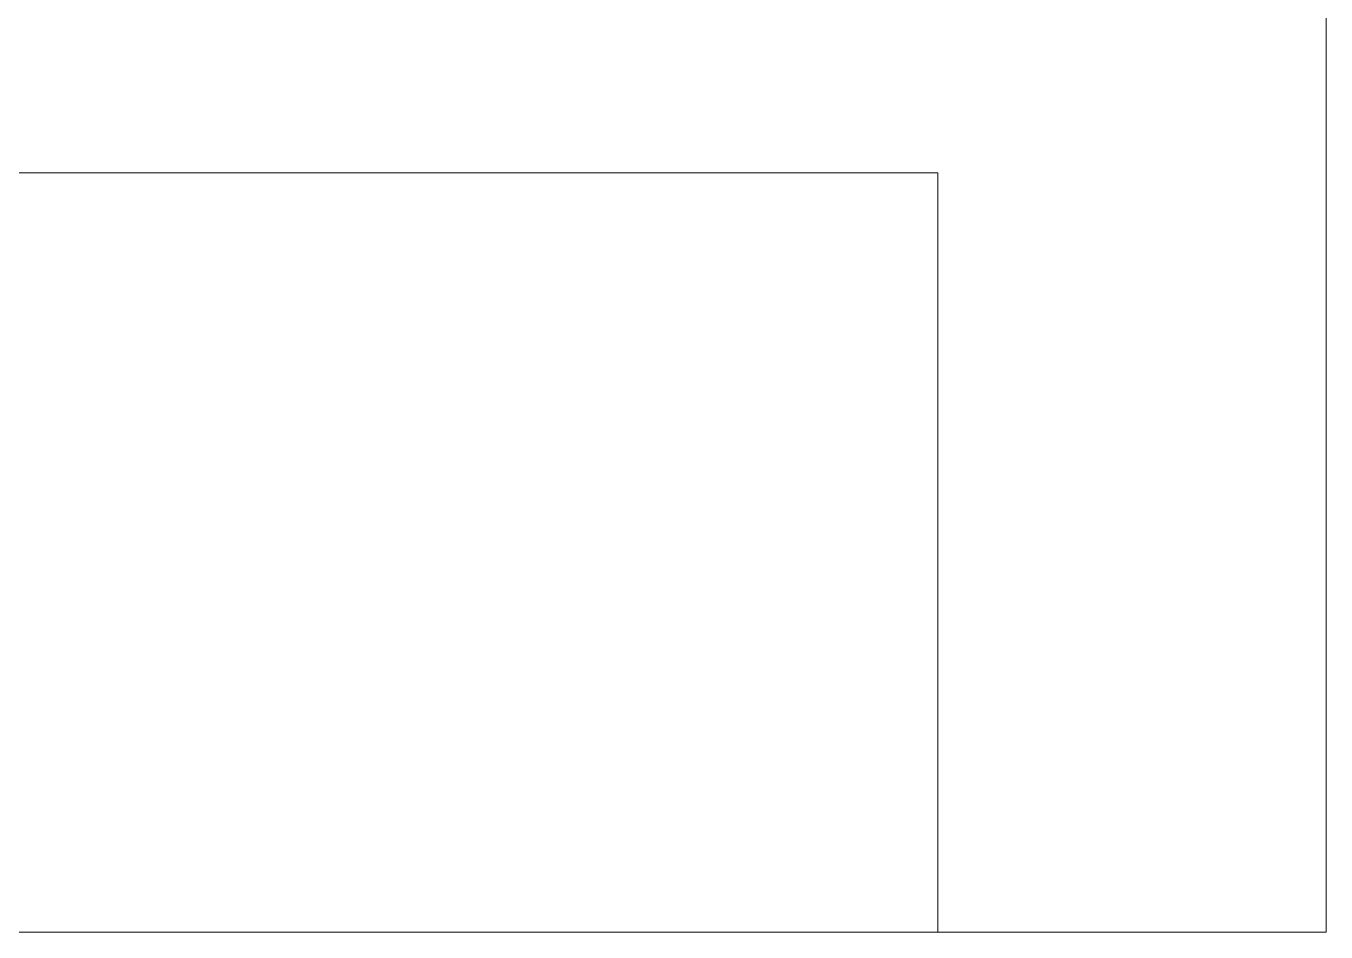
# Model space of a CAD drawing. Header units: inches. Extents: x -501855 to 57169, y -29325 to 19878.
# Drawn here: x 48277 to 49048, y 5053 to 5590 of the extents above; entities that cross this region are included whole.
import ezdxf

# ---------------------------------------------------------------- set-up
doc = ezdxf.new("R2010")
doc.units = ezdxf.units.IN
doc.header["$LTSCALE"] = 25
doc.header["$MEASUREMENT"] = 0
doc.linetypes.add('DASHDOT', pattern=[25.4, 12.7, -6.35, 0, -6.35])
for name, color, linetype, lineweight in [('00-Ground Floor$0$Walls', 251, 'Continuous', 5), ('00-Ground Floor$0$Wooden Joinery', 251, 'Continuous', 5), ('E-LITE-CLNG-CNDT', 6, 'DASHDOT', 35)]:
    doc.layers.add(name, color=color, linetype=linetype, lineweight=lineweight)

# ---------------------------------------------------------------- blocks, each defined once
blk = doc.blocks.new('00-Ground Floor')
at = {"layer": '00-Ground Floor$0$Walls'}
for p, q in [((49047.93, 5052.57, 0), (49047.93, 5802.57, 0)), ((46297.93, 5502.57, 0), (48817.93, 5502.57, 0)), ((46297.93, 5502.57, 0), (48817.93, 5502.57, 0)), ((48817.93, 5052.57, 0), (48817.93, 5502.57, 0)), ((48817.93, 5052.57, 0), (48817.93, 5502.57, 0)), ((48817.93, 5052.57, 0), (49047.93, 5052.57, 0)), ((48817.93, 5052.57, 0), (49047.93, 5052.57, 0))]:
    blk.add_line(p, q, dxfattribs=at)
at = {"layer": '00-Ground Floor$0$Wooden Joinery'}
blk.add_line((46297.93, 5052.57, 0), (48817.93, 5052.57, 0), dxfattribs=at)

msp = doc.modelspace()

# ---------------------------------------------------------------- block references
at = {"layer": 'E-LITE-CLNG-CNDT'}
msp.add_blockref('00-Ground Floor', (0, 0), dxfattribs=at)

doc.saveas('drawing.dxf')
